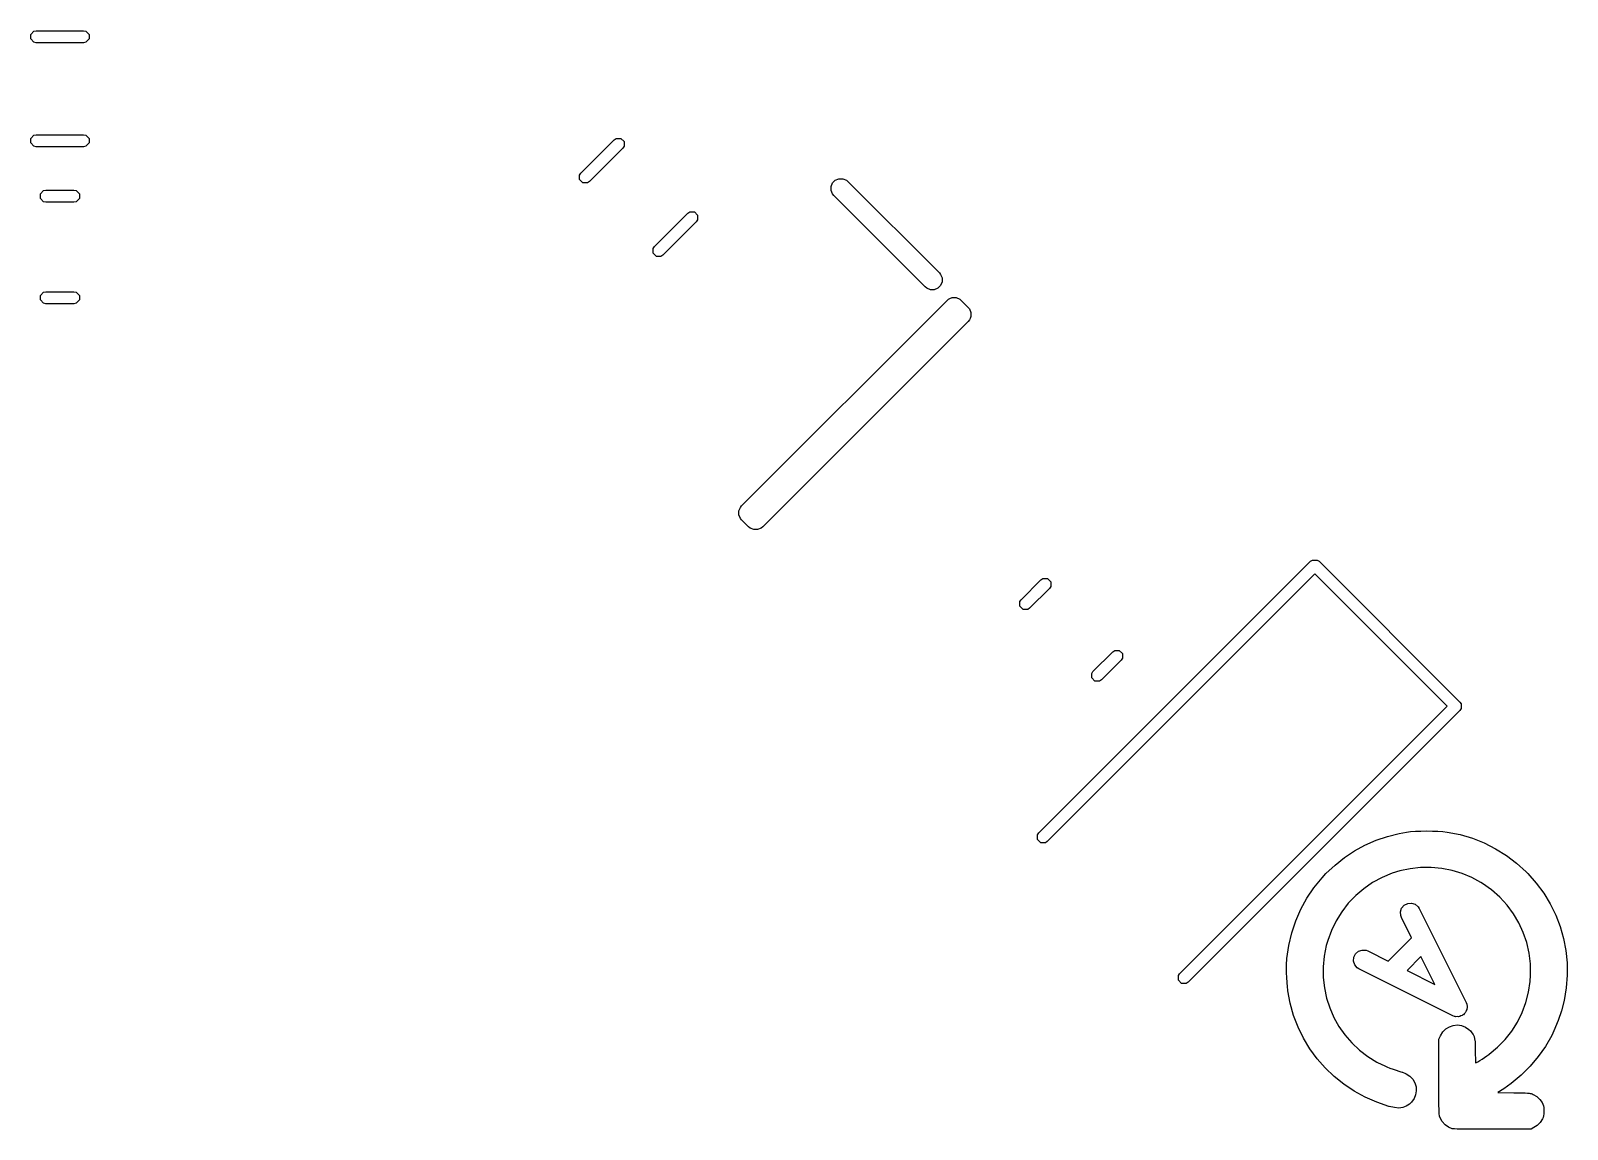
# Model space of a CAD drawing. Extents: x 114.6 to 180.1, y -127.2 to -61.4.
# Drawn here: x 164.59 to 180.02, y -126.73 to -115.69 of the extents above; entities that cross this region are included whole.
import ezdxf

# ---------------------------------------------------------------- set-up
doc = ezdxf.new("R2010")
doc.units = 0
doc.layers.add('BLACK', color=7, linetype='CONTINUOUS')

msp = doc.modelspace()

# ---------------------------------------------------------------- linework, layer by layer
at = {"layer": 'BLACK', "linetype": 'CONTINUOUS'}
for p, q in [((164.585809, -115.727539), (164.618281, -115.695067)), ((164.585809, -115.773461), (164.585809, -115.727539)), ((164.618281, -115.695067), (164.641242, -115.6905)), ((164.641242, -115.6905), (165.115758, -115.6905)), ((165.115758, -115.6905), (165.138719, -115.695067)), ((165.138719, -115.695067), (165.171191, -115.727539)), ((165.171191, -115.727539), (165.171191, -115.773461)), ((164.618281, -115.805933), (164.585809, -115.773461)), ((164.641242, -115.8105), (164.618281, -115.805933)), ((165.115758, -115.8105), (164.641242, -115.8105)), ((165.138719, -115.805933), (165.115758, -115.8105)), ((165.171191, -115.773461), (165.138719, -115.805933)), ((164.585809, -116.772539), (164.618281, -116.740067)), ((164.585809, -116.818461), (164.585809, -116.772539)), ((164.618281, -116.850933), (164.585809, -116.818461)), ((164.618281, -116.740067), (164.641242, -116.7355)), ((164.641242, -116.7355), (165.115758, -116.7355)), ((165.115758, -116.7355), (165.138719, -116.740067)), ((165.138719, -116.740067), (165.171191, -116.772539)), ((165.171191, -116.818461), (165.138719, -116.850933)), ((165.171191, -116.772539), (165.171191, -116.818461)), ((170.112935, -117.120968), (170.448467, -116.785435)), ((170.448467, -116.785435), (170.467933, -116.772428)), ((170.467933, -116.772428), (170.513855, -116.772428)), ((170.513855, -116.772428), (170.546327, -116.8049)), ((170.546327, -116.8049), (170.546327, -116.850822)), ((164.641242, -116.8555), (164.618281, -116.850933)), ((165.115758, -116.8555), (164.641242, -116.8555)), ((165.138719, -116.850933), (165.115758, -116.8555)), ((170.53332, -116.870288), (170.197787, -117.20582)), ((170.546327, -116.850822), (170.53332, -116.870288)), ((170.099928, -117.140433), (170.112935, -117.120968)), ((170.099928, -117.186355), (170.099928, -117.140433)), ((164.682486, -117.330039), (164.714958, -117.297567)), ((164.714958, -117.297567), (164.737919, -117.293)), ((164.737919, -117.293), (165.019081, -117.293)), ((165.019081, -117.293), (165.042042, -117.297567)), ((165.042042, -117.297567), (165.074514, -117.330039)), ((170.1324, -117.218827), (170.099928, -117.186355)), ((170.178322, -117.218827), (170.1324, -117.218827)), ((170.197787, -117.20582), (170.178322, -117.218827)), ((172.626, -117.255749), (172.640932, -117.219701)), ((172.626, -117.294767), (172.626, -117.255749)), ((172.640932, -117.330815), (172.626, -117.294767)), ((172.640932, -117.219701), (172.668522, -117.192111)), ((172.668522, -117.192111), (172.70457, -117.177179)), ((172.70457, -117.177179), (172.743588, -117.177179)), ((172.743588, -117.177179), (172.779636, -117.192111)), ((172.779636, -117.192111), (172.79479, -117.204547)), ((172.79479, -117.204547), (173.714028, -118.123787)), ((164.682486, -117.375961), (164.682486, -117.330039)), ((164.714958, -117.408433), (164.682486, -117.375961)), ((164.737919, -117.413), (164.714958, -117.408433)), ((165.019081, -117.413), (164.737919, -117.413)), ((165.042042, -117.408433), (165.019081, -117.413)), ((165.074514, -117.375961), (165.042042, -117.408433)), ((165.074514, -117.330039), (165.074514, -117.375961)), ((172.653368, -117.345969), (172.640932, -117.330815)), ((173.572607, -118.265208), (172.653368, -117.345969)), ((170.851862, -117.859895), (171.187394, -117.524362)), ((171.272247, -117.609215), (170.936714, -117.944747)), ((171.187394, -117.524362), (171.20686, -117.511355)), ((171.20686, -117.511355), (171.252782, -117.511355)), ((171.252782, -117.511355), (171.285254, -117.543827)), ((171.285254, -117.589749), (171.272247, -117.609215)), ((171.285254, -117.543827), (171.285254, -117.589749)), ((170.838855, -117.87936), (170.851862, -117.859895)), ((170.838855, -117.925282), (170.838855, -117.87936)), ((170.871327, -117.957754), (170.838855, -117.925282)), ((170.917249, -117.957754), (170.871327, -117.957754)), ((170.936714, -117.944747), (170.917249, -117.957754)), ((173.714028, -118.123787), (173.726465, -118.13894)), ((173.726465, -118.13894), (173.741396, -118.174988)), ((173.741396, -118.214006), (173.726465, -118.250055)), ((173.741396, -118.174988), (173.741396, -118.214006)), ((164.682486, -118.350039), (164.714958, -118.317567)), ((164.682486, -118.395961), (164.682486, -118.350039)), ((164.714958, -118.317567), (164.737919, -118.313)), ((164.737919, -118.313), (165.019081, -118.313)), ((165.019081, -118.313), (165.042042, -118.317567)), ((165.042042, -118.317567), (165.074514, -118.350039)), ((165.074514, -118.350039), (165.074514, -118.395961)), ((173.58776, -118.277645), (173.572607, -118.265208)), ((173.623808, -118.292576), (173.58776, -118.277645)), ((173.662826, -118.292576), (173.623808, -118.292576)), ((173.698875, -118.277645), (173.662826, -118.292576)), ((173.726465, -118.250055), (173.698875, -118.277645)), ((173.79181, -118.399559), (173.806963, -118.387122)), ((173.806963, -118.387122), (173.817521, -118.382748)), ((173.817521, -118.382748), (173.843012, -118.37219)), ((173.843012, -118.37219), (173.88203, -118.37219)), ((173.88203, -118.37219), (173.918078, -118.387122)), ((173.918078, -118.387122), (173.933232, -118.399558)), ((164.714958, -118.428433), (164.682486, -118.395961)), ((164.737919, -118.433), (164.714958, -118.428433)), ((165.019081, -118.433), (164.737919, -118.433)), ((165.042042, -118.428433), (165.019081, -118.433)), ((165.074514, -118.395961), (165.042042, -118.428433)), ((171.727058, -120.46431), (173.79181, -118.399559)), ((173.933232, -118.399558), (174.003942, -118.470268)), ((174.003942, -118.470268), (174.016378, -118.485422)), ((174.016378, -118.485422), (174.03131, -118.52147)), ((174.03131, -118.52147), (174.03131, -118.560488)), ((174.003941, -118.61169), (171.93919, -120.676442)), ((174.016378, -118.596537), (174.003941, -118.61169)), ((174.021952, -118.583079), (174.016378, -118.596537)), ((174.03131, -118.560488), (174.021952, -118.583079)), ((171.69969, -120.515512), (171.714622, -120.479464)), ((171.69969, -120.55453), (171.69969, -120.515512)), ((171.714622, -120.590578), (171.69969, -120.55453)), ((171.714622, -120.479464), (171.727058, -120.46431)), ((171.727058, -120.605732), (171.714622, -120.590578)), ((171.797768, -120.676442), (171.727058, -120.605732)), ((171.812922, -120.688878), (171.797768, -120.676442)), ((171.84897, -120.70381), (171.812922, -120.688878)), ((171.887988, -120.70381), (171.84897, -120.70381)), ((171.924036, -120.688878), (171.887988, -120.70381)), ((171.93919, -120.676442), (171.924036, -120.688878)), ((177.442892, -121.021799), (177.462357, -121.008793)), ((177.462357, -121.008793), (177.508279, -121.008793)), ((177.508279, -121.008793), (177.527744, -121.0218)), ((174.71346, -123.751232), (177.442892, -121.021799)), ((177.485318, -121.149078), (174.798312, -123.836084)), ((178.814679, -122.478439), (177.485318, -121.149078)), ((177.527744, -121.0218), (178.941959, -122.436014)), ((174.535951, -121.407262), (174.734761, -121.208451)), ((174.819614, -121.293304), (174.620803, -121.492114)), ((174.734761, -121.208451), (174.754227, -121.195444)), ((174.754227, -121.195444), (174.800149, -121.195444)), ((174.800149, -121.195444), (174.832621, -121.227916)), ((174.832621, -121.273838), (174.819614, -121.293304)), ((174.832621, -121.227916), (174.832621, -121.273838)), ((174.522944, -121.426727), (174.535951, -121.407262)), ((174.522944, -121.472649), (174.522944, -121.426727)), ((174.555416, -121.505121), (174.522944, -121.472649)), ((174.601338, -121.505121), (174.555416, -121.505121)), ((174.620803, -121.492114), (174.601338, -121.505121)), ((175.2572, -122.128511), (175.45601, -121.9297)), ((175.45601, -121.9297), (175.475476, -121.916693)), ((175.475476, -121.916693), (175.521398, -121.916693)), ((175.521398, -121.916693), (175.55387, -121.949165)), ((175.540863, -122.014553), (175.342052, -122.213363)), ((175.55387, -121.995087), (175.540863, -122.014553)), ((175.55387, -121.949165), (175.55387, -121.995087)), ((175.244193, -122.147976), (175.2572, -122.128511)), ((175.244193, -122.193898), (175.244193, -122.147976)), ((175.276665, -122.22637), (175.244193, -122.193898)), ((175.322587, -122.22637), (175.276665, -122.22637)), ((175.342052, -122.213363), (175.322587, -122.22637)), ((176.127674, -125.165446), (178.814679, -122.478439)), ((178.941959, -122.520866), (176.212526, -125.250298)), ((178.941959, -122.436014), (178.954965, -122.455479)), ((178.954965, -122.501401), (178.941959, -122.520866)), ((178.954965, -122.455479), (178.954965, -122.501401)), ((174.700453, -123.770697), (174.71346, -123.751232)), ((174.700453, -123.816619), (174.700453, -123.770697)), ((178.101292, -123.82467), (178.215699, -123.785195)), ((178.215699, -123.785195), (178.333035, -123.755704)), ((178.333035, -123.755704), (178.406587, -123.742364)), ((178.406587, -123.742364), (178.447044, -123.737544)), ((178.447044, -123.737544), (178.496259, -123.734086)), ((178.496259, -123.734086), (178.551344, -123.731992)), ((178.551344, -123.731992), (178.609418, -123.731262)), ((178.609418, -123.731262), (178.667594, -123.731894)), ((178.667594, -123.731894), (178.722988, -123.733892)), ((178.722988, -123.733892), (178.772715, -123.737253)), ((178.772715, -123.737253), (178.81389, -123.741977)), ((178.81389, -123.741977), (178.816414, -123.742365)), ((178.816414, -123.742365), (178.94512, -123.768269)), ((178.94512, -123.768269), (179.069103, -123.804837)), ((174.732925, -123.849091), (174.700453, -123.816619)), ((174.778847, -123.849091), (174.732925, -123.849091)), ((174.798312, -123.836084), (174.778847, -123.849091)), ((177.783597, -123.997413), (177.883782, -123.931013)), ((177.883782, -123.931013), (177.987343, -123.87491)), ((177.987343, -123.87491), (178.101292, -123.82467)), ((179.069103, -123.804837), (179.188069, -123.851917)), ((179.188069, -123.851917), (179.30172, -123.909355)), ((179.30172, -123.909355), (179.409762, -123.976999)), ((177.597536, -124.160173), (177.688557, -124.073526)), ((177.688557, -124.073526), (177.783597, -123.997413)), ((178.548795, -124.09899), (178.443193, -124.110299)), ((178.655031, -124.098251), (178.548795, -124.09899)), ((178.760736, -124.107961), (178.655031, -124.098251)), ((179.409762, -123.976999), (179.511901, -124.054697)), ((179.511901, -124.054697), (179.607839, -124.142296)), ((177.47726, -124.301055), (177.558756, -124.201726)), ((177.558756, -124.201726), (177.597536, -124.160173)), ((178.066518, -124.250064), (177.977804, -124.311045)), ((178.161713, -124.198203), (178.066518, -124.250064)), ((178.262793, -124.156114), (178.161713, -124.198203)), ((178.339394, -124.132299), (178.262793, -124.156114)), ((178.443193, -124.110299), (178.339394, -124.132299)), ((178.864742, -124.127998), (178.760736, -124.107961)), ((178.965882, -124.158242), (178.864742, -124.127998)), ((179.062991, -124.198569), (178.965882, -124.158242)), ((179.154901, -124.248862), (179.062991, -124.198569)), ((179.170341, -124.258625), (179.154901, -124.248862)), ((179.261197, -124.323817), (179.170341, -124.258625)), ((179.607839, -124.142296), (179.625465, -124.160173)), ((179.625465, -124.160173), (179.710444, -124.256029)), ((179.710444, -124.256029), (179.785562, -124.357812)), ((177.344983, -124.516692), (177.405982, -124.406088)), ((177.405982, -124.406088), (177.47726, -124.301055)), ((177.896164, -124.380493), (177.822194, -124.457757)), ((177.977804, -124.311045), (177.896164, -124.380493)), ((179.343448, -124.396596), (179.261197, -124.323817)), ((179.416767, -124.476355), (179.343448, -124.396596)), ((179.785562, -124.357812), (179.850657, -124.464875)), ((177.294327, -124.632734), (177.344983, -124.516692)), ((177.756487, -124.542184), (177.699641, -124.633121)), ((177.822194, -124.457757), (177.756487, -124.542184)), ((178.345792, -124.542766), (178.358131, -124.50575)), ((178.348558, -124.581686), (178.345792, -124.542766)), ((178.358131, -124.50575), (178.383695, -124.476273)), ((178.383695, -124.476273), (178.418594, -124.458824)), ((178.418594, -124.458824), (178.457514, -124.456058)), ((178.457514, -124.456058), (178.49453, -124.468397)), ((178.49453, -124.468397), (178.524007, -124.493961)), ((178.524007, -124.493961), (178.53445, -124.510552)), ((178.53445, -124.510552), (179.005854, -125.45336)), ((179.480831, -124.562488), (179.416767, -124.476355)), ((179.535315, -124.654388), (179.480831, -124.562488)), ((179.850657, -124.464875), (179.905568, -124.576566)), ((177.254073, -124.754081), (177.294327, -124.632734)), ((177.699641, -124.633121), (177.652246, -124.729916)), ((178.355564, -124.599994), (178.348558, -124.581686)), ((178.458017, -124.804901), (178.355564, -124.599994)), ((179.579896, -124.75145), (179.535315, -124.654388)), ((179.905568, -124.576566), (179.950139, -124.692236)), ((179.950139, -124.692236), (179.984204, -124.811236)), ((177.224283, -124.880599), (177.254073, -124.754081)), ((177.6149, -124.831918), (177.600816, -124.882149)), ((177.652246, -124.729916), (177.6149, -124.831918)), ((178.22323, -125.039688), (178.458017, -124.804901)), ((179.614247, -124.853067), (179.579896, -124.75145)), ((179.638047, -124.958632), (179.614247, -124.853067)), ((179.984204, -124.811236), (180.007606, -124.932915)), ((177.202236, -125.063844), (177.203763, -125.027273)), ((177.203763, -125.027273), (177.205019, -125.012156)), ((177.205019, -125.012156), (177.224283, -124.880599)), ((177.579458, -124.989432), (177.569447, -125.096562)), ((177.600816, -124.882149), (177.579458, -124.989432)), ((177.874387, -125.039185), (177.877153, -125.000265)), ((177.877153, -125.000265), (177.894602, -124.965366)), ((177.894602, -124.965366), (177.924079, -124.939802)), ((177.924079, -124.939802), (177.961095, -124.927463)), ((177.961095, -124.927463), (178.000015, -124.930229)), ((178.000015, -124.930229), (178.018323, -124.937235)), ((178.018323, -124.937235), (178.22323, -125.039688)), ((178.552298, -124.993464), (178.411793, -125.133969)), ((178.692804, -125.274475), (178.552298, -124.993464)), ((179.650967, -125.06754), (179.638047, -124.958632)), ((180.007606, -124.932915), (180.020183, -125.056624)), ((176.114667, -125.184911), (176.127674, -125.165446)), ((176.114667, -125.230833), (176.114667, -125.184911)), ((177.201834, -125.107607), (177.202236, -125.063844)), ((177.202474, -125.155621), (177.201834, -125.107607)), ((177.204077, -125.204942), (177.202474, -125.155621)), ((177.569447, -125.096562), (177.570441, -125.202805)), ((177.886726, -125.076201), (177.874387, -125.039185)), ((177.91229, -125.105678), (177.886726, -125.076201)), ((177.928881, -125.116121), (177.91229, -125.105678)), ((178.871689, -125.587525), (177.928881, -125.116121)), ((178.411793, -125.133969), (178.692804, -125.274475)), ((179.648511, -125.24253), (179.652687, -125.179184)), ((179.652687, -125.179184), (179.650967, -125.06754)), ((180.021775, -125.181714), (180.012222, -125.307534)), ((180.020183, -125.056624), (180.021775, -125.181714)), ((176.147139, -125.263305), (176.114667, -125.230833)), ((176.193061, -125.263305), (176.147139, -125.263305)), ((176.212526, -125.250298), (176.193061, -125.263305)), ((177.20656, -125.252631), (177.204077, -125.204942)), ((177.209841, -125.295743), (177.20656, -125.252631)), ((177.213841, -125.331338), (177.209841, -125.295743)), ((177.214512, -125.336056), (177.213841, -125.331338)), ((177.238431, -125.462534), (177.214512, -125.336056)), ((177.570441, -125.202805), (177.582095, -125.307421)), ((177.582095, -125.307421), (177.604068, -125.409676)), ((179.632423, -125.350069), (179.648511, -125.24253)), ((180.012222, -125.307534), (179.991363, -125.433435)), ((177.272977, -125.584659), (177.238431, -125.462534)), ((177.604068, -125.409676), (177.636015, -125.50883)), ((179.005854, -125.45336), (179.01286, -125.471669)), ((179.01286, -125.471669), (179.013366, -125.478796)), ((179.013366, -125.478796), (179.015626, -125.485575)), ((179.015626, -125.485575), (179.014737, -125.498082)), ((179.568012, -125.555433), (179.60545, -125.454638)), ((179.60545, -125.454638), (179.632423, -125.350069)), ((179.991363, -125.433435), (179.965472, -125.537101)), ((177.317717, -125.701933), (177.272977, -125.584659)), ((177.636015, -125.50883), (177.677594, -125.60415)), ((177.677594, -125.60415), (177.728463, -125.694896)), ((178.889998, -125.594531), (178.871689, -125.587525)), ((178.897125, -125.595037), (178.889998, -125.594531)), ((178.903904, -125.597297), (178.897125, -125.595037)), ((178.916411, -125.596408), (178.903904, -125.597297)), ((178.928918, -125.597297), (178.916411, -125.596408)), ((178.935696, -125.595037), (178.928918, -125.597297)), ((178.942824, -125.594531), (178.935696, -125.595037)), ((178.954041, -125.588922), (178.942824, -125.594531)), ((178.965934, -125.584958), (178.954041, -125.588922)), ((178.97133, -125.580277), (178.965934, -125.584958)), ((178.977722, -125.577082), (178.97133, -125.580277)), ((178.985937, -125.567608), (178.977722, -125.577082)), ((178.995411, -125.559393), (178.985937, -125.567608)), ((178.998606, -125.553001), (178.995411, -125.559393)), ((179.003287, -125.547605), (178.998606, -125.553001)), ((179.007251, -125.535712), (179.003287, -125.547605)), ((179.01286, -125.524495), (179.007251, -125.535712)), ((179.013366, -125.517367), (179.01286, -125.524495)), ((179.015626, -125.510589), (179.013366, -125.517367)), ((179.014737, -125.498082), (179.015626, -125.510589)), ((179.520532, -125.651645), (179.568012, -125.555433)), ((179.931846, -125.637294), (179.888122, -125.739523)), ((179.965472, -125.537101), (179.931846, -125.637294)), ((177.372218, -125.81386), (177.317717, -125.701933)), ((177.728463, -125.694896), (177.788277, -125.780335)), ((177.788277, -125.780335), (177.856694, -125.859726)), ((178.731644, -125.823854), (178.747356, -125.790329)), ((178.747356, -125.790329), (178.771517, -125.75106)), ((178.771517, -125.75106), (178.802262, -125.720178)), ((178.802262, -125.720178), (178.837976, -125.697954)), ((178.837976, -125.697954), (178.877041, -125.684654)), ((178.877041, -125.684654), (178.917842, -125.680546)), ((178.917842, -125.680546), (178.958762, -125.685901)), ((178.958762, -125.685901), (178.998185, -125.700985)), ((178.998185, -125.700985), (179.034495, -125.726064)), ((179.034495, -125.726064), (179.049027, -125.740291)), ((179.049027, -125.740291), (179.064452, -125.758495)), ((179.064452, -125.758495), (179.076328, -125.776711)), ((179.076328, -125.776711), (179.085095, -125.796806)), ((179.085095, -125.796806), (179.091196, -125.820646)), ((179.397123, -125.827089), (179.463429, -125.742466)), ((179.463429, -125.742466), (179.520532, -125.651645)), ((179.865414, -125.78576), (179.803038, -125.895266)), ((179.888122, -125.739523), (179.865414, -125.78576)), ((177.436047, -125.919943), (177.372218, -125.81386)), ((177.508771, -126.019685), (177.436047, -125.919943)), ((177.856694, -125.859726), (177.93337, -125.932334)), ((177.93337, -125.932334), (178.017963, -125.997423)), ((178.731644, -126.198935), (178.731644, -125.823854)), ((179.091196, -125.820646), (179.09507, -125.850095)), ((179.09507, -125.850095), (179.097159, -125.88702)), ((179.097159, -125.88702), (179.097905, -125.933287)), ((179.097905, -125.933287), (179.097933, -125.947148)), ((179.097933, -125.947148), (179.098068, -125.982265)), ((179.238589, -125.974507), (179.322036, -125.904705)), ((179.322036, -125.904705), (179.397123, -125.827089)), ((179.803038, -125.895266), (179.730841, -125.998563)), ((177.589957, -126.112589), (177.508771, -126.019685)), ((178.017963, -125.997423), (178.110129, -126.054255)), ((178.110129, -126.054255), (178.157991, -126.078884)), ((178.157991, -126.078884), (178.180665, -126.089158)), ((178.180665, -126.089158), (178.208712, -126.100857)), ((178.208712, -126.100857), (178.239888, -126.113157)), ((179.098068, -125.982265), (179.098443, -126.012999)), ((179.098443, -126.012999), (179.099017, -126.037572)), ((179.099017, -126.037572), (179.099744, -126.054204)), ((179.099744, -126.054204), (179.100583, -126.061118)), ((179.100583, -126.061118), (179.100695, -126.06121)), ((179.100695, -126.06121), (179.108273, -126.058127)), ((179.108273, -126.058127), (179.123343, -126.049794)), ((179.123343, -126.049794), (179.143728, -126.037579)), ((179.143728, -126.037579), (179.167245, -126.022853)), ((179.167245, -126.022853), (179.191715, -126.006987)), ((179.191715, -126.006987), (179.214961, -125.991351)), ((179.214961, -125.991351), (179.234801, -125.977316)), ((179.234801, -125.977316), (179.238589, -125.974507)), ((179.649186, -126.09525), (179.558432, -126.184928)), ((179.730841, -125.998563), (179.649186, -126.09525)), ((177.679174, -126.198159), (177.589957, -126.112589)), ((177.775988, -126.275897), (177.679174, -126.198159)), ((178.239888, -126.113157), (178.271947, -126.125237)), ((178.271947, -126.125237), (178.302642, -126.136272)), ((178.302642, -126.136272), (178.32973, -126.145439)), ((178.32973, -126.145439), (178.350963, -126.151916)), ((178.350963, -126.151916), (178.364097, -126.154881)), ((178.364097, -126.154881), (178.365622, -126.15498)), ((178.365622, -126.15498), (178.373928, -126.157406)), ((178.373928, -126.157406), (178.389091, -126.163707)), ((178.389091, -126.163707), (178.404413, -126.170874)), ((178.404413, -126.170874), (178.441549, -126.194993)), ((178.441549, -126.194993), (178.470343, -126.225821)), ((178.470343, -126.225821), (178.490609, -126.261648)), ((178.490609, -126.261648), (178.502167, -126.300766)), ((178.731668, -126.252502), (178.731644, -126.198935)), ((178.73181, -126.327152), (178.731668, -126.252502)), ((179.558432, -126.184928), (179.458938, -126.267196)), ((177.879966, -126.345308), (177.775988, -126.275897)), ((177.990674, -126.405893), (177.879966, -126.345308)), ((178.107684, -126.457157), (177.990674, -126.405893)), ((178.498412, -126.382041), (178.482732, -126.420781)), ((178.504829, -126.341466), (178.498412, -126.382041)), ((178.502167, -126.300766), (178.504829, -126.341466)), ((178.732088, -126.391176), (178.73181, -126.327152)), ((178.732516, -126.44524), (178.732088, -126.391176)), ((179.383066, -126.320973), (179.325815, -126.358985)), ((179.325815, -126.358985), (179.485859, -126.361047)), ((179.458938, -126.267196), (179.383066, -126.320973)), ((179.485859, -126.361047), (179.53338, -126.361687)), ((179.53338, -126.361687), (179.570745, -126.36233)), ((179.570745, -126.36233), (179.599517, -126.363118)), ((179.599517, -126.363118), (179.62126, -126.364189)), ((179.62126, -126.364189), (179.637538, -126.365685)), ((179.637538, -126.365685), (179.649913, -126.367746)), ((179.649913, -126.367746), (179.659951, -126.370512)), ((179.659951, -126.370512), (179.669215, -126.374123)), ((179.669215, -126.374123), (179.678404, -126.378314)), ((179.678404, -126.378314), (179.717322, -126.400871)), ((179.717322, -126.400871), (179.747384, -126.4287)), ((178.230559, -126.498602), (178.107684, -126.457157)), ((178.23404, -126.499598), (178.230559, -126.498602)), ((178.285578, -126.511329), (178.23404, -126.499598)), ((178.330127, -126.514934), (178.285578, -126.511329)), ((178.369225, -126.51024), (178.330127, -126.514934)), ((178.40441, -126.497073), (178.369225, -126.51024)), ((178.437217, -126.475261), (178.40441, -126.497073)), ((178.457605, -126.455979), (178.437217, -126.475261)), ((178.482732, -126.420781), (178.457605, -126.455979)), ((178.733105, -126.490009), (178.732516, -126.44524)), ((178.733868, -126.526153), (178.733105, -126.490009)), ((178.734816, -126.554337), (178.733868, -126.526153)), ((178.735962, -126.575229), (178.734816, -126.554337)), ((179.747384, -126.4287), (179.76929, -126.460795)), ((179.76929, -126.460795), (179.777779, -126.477327)), ((179.777779, -126.477327), (179.782933, -126.491914)), ((179.782933, -126.491914), (179.785566, -126.508491)), ((179.785957, -126.57323), (179.783715, -126.59396)), ((179.785566, -126.508491), (179.786487, -126.530995)), ((179.786558, -126.544711), (179.785957, -126.57323)), ((179.786487, -126.530995), (179.786558, -126.544711)), ((178.737317, -126.589496), (178.735962, -126.575229)), ((178.738894, -126.597805), (178.737317, -126.589496)), ((178.745283, -126.614857), (178.738894, -126.597805)), ((178.766469, -126.650676), (178.745283, -126.614857)), ((178.795444, -126.682396), (178.766469, -126.650676)), ((178.829627, -126.707478), (178.795444, -126.682396)), ((178.866438, -126.723379), (178.829627, -126.707478)), ((178.873685, -126.724584), (178.866438, -126.723379)), ((178.890151, -126.725843), (178.873685, -126.724584)), ((178.915347, -126.72686), (178.890151, -126.725843)), ((178.949698, -126.727641), (178.915347, -126.72686)), ((178.993633, -126.728191), (178.949698, -126.727641)), ((179.047579, -126.728515), (178.993633, -126.728191)), ((179.111962, -126.728617), (179.047579, -126.728515)), ((179.187211, -126.728503), (179.111962, -126.728617)), ((179.273752, -126.728177), (179.187211, -126.728503)), ((179.657623, -126.726392), (179.273752, -126.728177)), ((179.68616, -126.711818), (179.657623, -126.726392)), ((179.717877, -126.691352), (179.68616, -126.711818)), ((179.749635, -126.660475), (179.717877, -126.691352)), ((179.773005, -126.624973), (179.749635, -126.660475)), ((179.779177, -126.610792), (179.773005, -126.624973)), ((179.783715, -126.59396), (179.779177, -126.610792))]:
    msp.add_line(p, q, dxfattribs=at)

doc.saveas('drawing.dxf')
